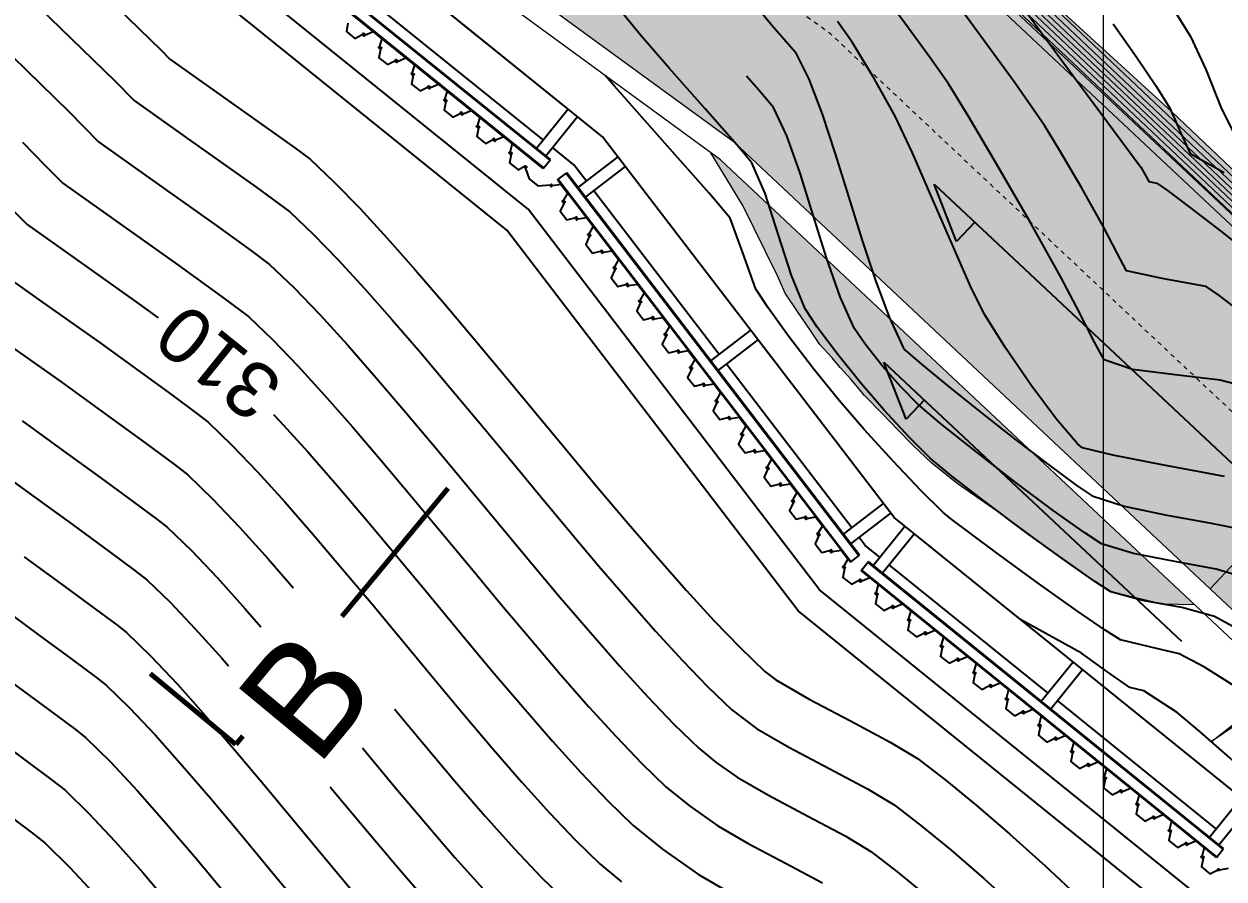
# Model space of a CAD drawing. Extents: x 62344 to 62624, y 108620 to 109406.
# Drawn here: x 62375.65 to 62402.72, y 108848.82 to 108868.11 of the extents above; entities that cross this region are included whole.
import ezdxf
from ezdxf.enums import TextEntityAlignment as Align

# ---------------------------------------------------------------- set-up
doc = ezdxf.new("R2018")
doc.units = 0
doc.header["$LTSCALE"] = 0.039369
doc.header["$MEASUREMENT"] = 0
doc.linetypes.add('TRATTOPUNTO2', pattern=[0.5, 0.25, -0.125, 0, -0.125])
for name, color, linetype in [('coordinate', 2, 'Continuous'), ('curve livello 1m', 2, 'Continuous'), ('curve livello 5m', 7, 'Continuous'), ('LIN010CO', 50, 'Continuous'), ('LIN018CO', 6, 'Continuous'), ('LIN035CO', 1, 'Continuous'), ('TEXT018', 143, 'Continuous'), ('TEXT035', 1, 'Continuous'), ('TEXT050', 3, 'Continuous'), ('TRATTCOLO-30', 253, 'Continuous'), ('TRATTCOLO-7', 51, 'Continuous')]:
    doc.layers.add(name, color=color, linetype=linetype)
doc.layers.add('LIN070CO', color=4, linetype='Continuous', lineweight=70)
doc.styles.add('ARIAL', font='arial.ttf')

# ---------------------------------------------------------------- blocks, each defined once
blk = doc.blocks.new('*U37')
at = {"layer": 'LIN070CO'}
for p, q in [((-3.8275, -0.102), (-3.8408, 0.3979)), ((-2.328, -0.062), (-3.8275, -0.102))]:
    blk.add_line(p, q, dxfattribs=at)
at = {"layer": 'TEXT018', "lineweight": 30}
blk.add_attdef('RIF2', text='', height=0.18, rotation=1.5258, dxfattribs=at).set_placement((3.2464, -0.0636), align=Align.TOP_RIGHT)
blk.add_attdef('RIF1', text='', height=0.18, rotation=1.5258, dxfattribs=at).set_placement((-3.6735, -0.2479), align=Align.TOP_LEFT)
at = {"layer": 'TEXT050', "lineweight": 30}
blk.add_attdef('SEZ2', text='', height=0.4, rotation=1.5258, dxfattribs=at).set_placement((3.2384, 0.2363), align=Align.BOTTOM_RIGHT)
blk.add_attdef('SEZ1', text='', height=0.4, rotation=1.5258, dxfattribs=at).set_placement((-3.6815, 0.052), align=Align.BOTTOM_LEFT)
blk = doc.blocks.new('*U10')
at = {"layer": 'LIN018CO'}
blk.add_hatch(color=256, dxfattribs=at).paths.add_polyline_path([(-0.2456, 0.1287), (-0.2414, 0.2486), (0.0042, 0.1199)])
for p, q in [((-0.2456, 0.1287), (-0.2414, 0.2486)), ((-0.2414, 0.2486), (0.0042, 0.1199)), ((0.0042, 0.1199), (-1.8351, 0.1844))]:
    blk.add_line(p, q, dxfattribs=at)
at = {"layer": 'TEXT035', "lineweight": 30, "flags": 52}
blk.add_attdef('VALORE_AD', text='', height=0.25, rotation=357.992, dxfattribs=at).set_placement((-0.3119, 0.191), align=Align.BOTTOM_RIGHT)
blk = doc.blocks.new('A$C2B494690')
at = {"layer": 'TRATTCOLO-30', "linetype": 'Continuous', "lineweight": 0}
h = blk.add_hatch(color=256, dxfattribs=at)
h.dxf.hatch_style = 1
h.paths.add_polyline_path([(-40.61, 39.336), (-41.899, 43.015), (-66.455, 66.058), (-67.606, 64.67)])
h.paths.add_polyline_path([(-41.899, 43.015), (-42.042, 43.423), (-44.191, 49.553), (-64.409, 68.527), (-66.455, 66.058)])
edge = h.paths.add_edge_path()
edge.add_line((-50.996, 46.34), (-47.539, 39.813))
edge.add_arc((-27.515, 52.449), 23.678, 212.2534, 237.1824)
edge.add_line((-40.347, 32.55), (-26.43, 22.856))
edge.add_line((-26.43, 22.856), (-11.65, 11.983))
edge.add_line((-11.65, 11.983), (-9.098, 9.891))
edge.add_line((-9.098, 9.891), (-3.832, 8.518))
edge.add_line((-3.832, 8.518), (-1.98, 7.761))
edge.add_line((-1.98, 7.761), (-0.924, 6.963))
edge.add_line((-0.924, 6.963), (0, 5.413))
edge.add_line((0, 5.413), (-0.243, 7.277))
edge.add_line((-0.243, 7.277), (-6.417, 13.284))
edge.add_line((-6.417, 13.284), (-10.248, 15.297))
edge.add_line((-10.248, 15.297), (-24.392, 25.702))
edge.add_line((-24.392, 25.702), (-38.4, 35.459))
edge.add_line((-38.4, 35.459), (-39.524, 37.214))
edge.add_line((-39.524, 37.214), (-40.326, 36.327))
edge.add_line((-40.326, 36.327), (-40.326, 36.327))
edge.add_line((-40.326, 36.327), (-50.996, 46.34))
h.paths.add_polyline_path([(-68.565, 63.513), (-51.718, 47.703), (-50.996, 46.34), (-40.326, 36.327), (-39.524, 37.214), (-40.282, 38.399), (-40.61, 39.336), (-67.606, 64.67)])
h.paths.add_polyline_path([(-72.475, 68.46), (-73.472, 67.093), (-68.565, 63.513), (-67.606, 64.67)])
h.paths.add_polyline_path([(-71.527, 69.759), (-69.639, 72.343), (-69.653, 72.353), (-71.527, 69.759)])
h.paths.add_polyline_path([(-68.024, 71.164), (-69.911, 68.58), (-66.455, 66.058), (-64.409, 68.527)])
h.paths.add_polyline_path([(-71.998, 69.112), (-71.526, 69.759), (-71.527, 69.759)])
h.paths.add_polyline_path([(-69.911, 68.58), (-70.385, 67.931), (-71.998, 69.112), (-72.475, 68.46), (-67.606, 64.67), (-66.455, 66.058)])
at = {"layer": 'TRATTCOLO-7', "linetype": 'Continuous', "lineweight": 0}
h = blk.add_hatch(color=256, dxfattribs=at)
h.dxf.hatch_style = 1
h.paths.add_polyline_path([(-69.27, 72.853), (-69.641, 72.344), (-64.409, 68.527), (-44.191, 49.553), (-40.282, 38.399), (-38.4, 35.459), (-24.392, 25.702), (-10.248, 15.297), (-6.417, 13.284), (-0.183, 7.219), (-0.16, 7.355), (-2.384, 9.614), (-2.74, 10.104), (-3.098, 10.595), (-4.658, 12.113), (-6.162, 13.576), (-10.055, 15.658), (-21.171, 23.895), (-23.469, 25.473), (-38.058, 35.801), (-39.384, 37.959), (-40.688, 41.528), (-43.607, 49.928), (-45.464, 51.684), (-46.23, 52.715), (-46.852, 53.536), (-47.407, 54.257), (-47.836, 54.799), (-48.078, 55.087), (-49.408, 56.197), (-50.738, 57.306), (-53.101, 59.335), (-54.189, 60.225), (-55.281, 61.104), (-56.16, 61.801), (-58.708, 64.211), (-63.65, 68.733), (-63.989, 69.032)])
h = blk.add_hatch(color=256, dxfattribs=at)
h.dxf.hatch_style = 1
h.paths.add_polyline_path([(-67.865, 61.052), (-67.6, 60.508), (-67.421, 60.114), (-67.147, 59.698), (-66.837, 59.25), (-66.644, 58.959), (-66.366, 58.655), (-66.185, 58.435), (-65.943, 58.176), (-65.631, 57.808), (-65.23, 57.389), (-64.883, 57.031), (-64.533, 56.677), (-64.115, 56.277), (-63.54, 55.815), (-62.48, 55.08), (-61.566, 54.407), (-60.433, 53.604), (-60.072, 53.375), (-58.918, 53.098), (-58.178, 53.08), (-68.884, 63.127), (-69.101, 63.285), (-68.38, 62.094)])
h.paths.add_polyline_path([(-11.946, 11.58), (-26.721, 22.45), (-25.999, 21.66), (-25.194, 20.823), (-23.871, 19.428), (-22.655, 18.364), (-20.622, 16.957), (-19.057, 16.171), (-17.1, 14.83), (-15.998, 14.177), (-14.206, 13.085), (-11.939, 11.574)])
at = {"linetype": 'Continuous', "lineweight": 0, "elevation": 323.7, "flags": 128}
blk.add_lwpolyline([(-0.189, 5.388), (-0.424, 7.187), (-6.53, 13.128), (-10.349, 15.134), (-24.503, 25.547), (-38.54, 35.324), (-40.454, 38.314), (-44.355, 49.446), (-64.531, 68.38), (-68.159, 71.03)], dxfattribs=at)
at = {"layer": 'curve livello 1m', "linetype": 'Continuous', "lineweight": 0, "elevation": 323.7, "flags": 128}
for points in [[(-9.19, 14.741), (-10.237, 15.32), (-24.301, 25.831), (-38.201, 35.65), (-39.99, 38.536), (-43.886, 49.747), (-64.113, 68.88), (-69.769, 73.186), (-69.984, 72.892)], [(-6.37, 13.338), (-10.183, 15.404), (-24.243, 25.912), (-38.126, 35.72), (-39.899, 38.579), (-43.8, 49.803), (-64.049, 68.957), (-69.779, 73.221)], [(-29.643, 29.36), (-38.349, 35.51), (-40.172, 38.45), (-44.059, 49.636), (-64.242, 68.726), (-69.726, 72.906), (-71.451, 70.542)], [(-19.422, 22.046), (-24.36, 25.751), (-38.275, 35.58), (-40.081, 38.493), (-43.973, 49.692), (-64.178, 68.803), (-69.747, 73.046), (-70.717, 71.717)], [(-53.388, 58.184), (-64.37, 68.572), (-69.683, 72.626), (-72.703, 68.486)], [(-39.524, 37.214), (-40.262, 38.406), (-44.146, 49.58), (-64.306, 68.649), (-69.704, 72.766), (-72.095, 69.489)], [(-63.65, 68.733), (-43.704, 49.866), (-39.798, 38.628), (-39.384, 37.959)], [(-53.388, 58.184), (-57.836, 53.444)]]:
    blk.add_lwpolyline(points, dxfattribs=at)
at = {"layer": 'LIN018CO', "linetype": 'TRATTOPUNTO2', "lineweight": 0, "ltscale": 5, "elevation": 323.7, "flags": 128}
blk.add_lwpolyline([(-4.743, 8.755), (-20.592, 20.739), (-30.817, 28.052), (-39.061, 33.926, -0.11239), (-44.961, 41.457), (-48.38, 49.008), (-66.4, 65.968), (-71.561, 69.662)], format="xyb", dxfattribs=at)
at = {"layer": 'LIN035CO', "linetype": 'Continuous', "lineweight": 0, "elevation": 323.7, "flags": 128}
for points in [[(-58.708, 64.211), (-63.65, 68.733), (-63.989, 69.032), (-69.779, 73.221)], [(-44.191, 49.553), (-64.409, 68.527), (-69.639, 72.346)], [(-51.718, 47.703), (-68.565, 63.513), (-73.47, 67.095)], [(-52.06, 47.338), (-68.884, 63.127), (-73.765, 66.691)], [(-58.708, 64.211), (-56.16, 61.801)], [(-58.178, 53.08), (-58.918, 53.098), (-60.072, 53.375), (-60.433, 53.604), (-61.566, 54.407), (-62.48, 55.08), (-63.54, 55.815), (-64.115, 56.277), (-64.533, 56.677), (-64.883, 57.031), (-65.23, 57.389), (-65.631, 57.808), (-65.943, 58.176), (-66.185, 58.435), (-66.366, 58.655), (-66.644, 58.959), (-66.837, 59.25), (-67.147, 59.698), (-67.421, 60.114), (-67.6, 60.508), (-67.865, 61.052), (-68.38, 62.094), (-69.101, 63.285)]]:
    blk.add_lwpolyline(points, dxfattribs=at)
at = {"xscale": 5, "yscale": 5, "zscale": 5, "rotation": 138.8272271751645}
for p in [(-63.647, 63.012, 323.7), (-64.783, 58.997, 323.7)]:
    blk.add_blockref('*U10', p, dxfattribs=at)

msp = doc.modelspace()

# ---------------------------------------------------------------- linework, layer by layer
at = {"layer": 'coordinate', "linetype": 'Continuous', "lineweight": 0}
msp.add_line((62399.99999, 108911.77057), (62399.99999, 108767.81839), dxfattribs=at)
at = {"layer": 'curve livello 1m', "flags": 128}
for points in [[(62391.4099, 108879.07942), (62392.948, 108877.8721), (62392.948, 108877.8721), (62393.78517, 108877.20562), (62394.5682, 108876.57432), (62395.17774, 108876.07509), (62395.4944, 108875.80484), (62395.4944, 108875.80484), (62396.02724, 108875.27192), (62396.70155, 108874.55599), (62397.4384, 108873.74407), (62398.15882, 108872.92313), (62398.78388, 108872.18017), (62398.78388, 108872.18017), (62399.38638, 108871.42467), (62400.01935, 108870.6009), (62400.63855, 108869.76926), (62401.1997, 108868.99015), (62401.65854, 108868.32397), (62401.97082, 108867.83113), (62401.97082, 108867.83113), (62402.31189, 108867.08437), (62402.66836, 108866.19902), (62402.94574, 108865.64845)], [(62403.20779, 108861.53029), (62402.60969, 108861.99137), (62402.32528, 108862.19076), (62401.36718, 108862.36448), (62400.52506, 108862.54342), (62400.30806, 108862.95366), (62400.00641, 108863.5351), (62399.5074, 108864.42043), (62399.01491, 108865.26645), (62398.67668, 108865.81937), (62397.98816, 108866.80384), (62396.92081, 108868.26347), (62395.67306, 108869.93027), (62394.44336, 108871.53628), (62394.0241, 108872.05107), (62393.32802, 108872.56685), (62392.42184, 108873.22968), (62390.29685, 108874.90785), (62387.91545, 108876.83887), (62385.99206, 108878.44344), (62385.78628, 108878.62981)], [(62408.68107, 108856.97606), (62406.00187, 108859.27637), (62404.99211, 108860.10284), (62404.03134, 108860.87747), (62403.20779, 108861.53029), (62402.60969, 108861.99137), (62402.32528, 108862.19076), (62401.36718, 108862.36448), (62400.52506, 108862.54342), (62400.30806, 108862.95366), (62400.00641, 108863.5351), (62399.5074, 108864.42043), (62399.01491, 108865.26645), (62398.67668, 108865.81937), (62397.98816, 108866.80384), (62396.92081, 108868.26347), (62395.67306, 108869.93027), (62394.44336, 108871.53628), (62394.0241, 108872.05107), (62393.32802, 108872.56685), (62392.42184, 108873.22968), (62390.32311, 108874.88711)], [(62403.44177, 108859.86169), (62402.63657, 108860.07018), (62401.6205, 108860.19191), (62400.65955, 108860.31612), (62400.01971, 108860.53205), (62399.80232, 108860.93142), (62399.39422, 108861.72852), (62399.03378, 108862.41716), (62398.33217, 108863.66752), (62397.59803, 108864.9437), (62396.94984, 108866.04215), (62396.50609, 108866.75935), (62396.09609, 108867.34557), (62395.46052, 108868.21473), (62394.71753, 108869.20726), (62393.98528, 108870.16359), (62393.38767, 108870.91504), (62393.02295, 108871.34521), (62392.62717, 108871.65477), (62391.87606, 108872.20357), (62390.95506, 108872.86812), (62390.04962, 108873.52494), (62389.66465, 108873.81217)], [(62403.44177, 108859.86169), (62402.63657, 108860.07018), (62401.6205, 108860.19191), (62400.65955, 108860.31612), (62400.01971, 108860.53205), (62399.80232, 108860.93142), (62399.39422, 108861.72852), (62399.03378, 108862.41716), (62398.33217, 108863.66752), (62397.59803, 108864.9437), (62396.94984, 108866.04215), (62396.50609, 108866.75935), (62396.09609, 108867.34557), (62395.46052, 108868.21473), (62394.71753, 108869.20726), (62393.98528, 108870.16359), (62393.38767, 108870.91504), (62393.02295, 108871.34521), (62392.62717, 108871.65477), (62391.87606, 108872.20357), (62390.95506, 108872.86812), (62390.05851, 108873.51849)], [(62376.71538, 108869.48958), (62378.73833, 108867.51869), (62378.73833, 108867.51869), (62378.93535, 108867.31826), (62380.12269, 108866.47375), (62381.75433, 108865.31947), (62381.75433, 108865.31947), (62382.10593, 108865.06168), (62382.64847, 108864.54286), (62383.22873, 108863.94483), (62383.84145, 108863.27875), (62384.48135, 108862.55577), (62385.14315, 108861.78704), (62385.82159, 108860.98372), (62386.5114, 108860.15697), (62387.2073, 108859.31792), (62387.90402, 108858.47773), (62388.59628, 108857.64757), (62389.27883, 108856.83857), (62389.94638, 108856.06189), (62390.59366, 108855.32869), (62391.21541, 108854.65011), (62391.80634, 108854.03731), (62392.36119, 108853.50145), (62392.36119, 108853.50145), (62392.61534, 108853.31013), (62393.36318, 108852.87707), (62394.30018, 108852.38138), (62395.19246, 108851.90665), (62395.80615, 108851.53648), (62395.80615, 108851.53648), (62396.42783, 108851.05956), (62397.12952, 108850.48297), (62397.88955, 108849.82712), (62398.68627, 108849.11243), (62399.49802, 108848.35931)], [(62375.72957, 108868.74306), (62377.69676, 108866.82649), (62377.69676, 108866.82649), (62378.13002, 108866.38574), (62379.28656, 108865.56313), (62380.87587, 108864.4388), (62380.87587, 108864.4388), (62381.64505, 108863.87485), (62382.17264, 108863.37032), (62382.73691, 108862.78877), (62383.33274, 108862.14104), (62383.95501, 108861.43798), (62384.59858, 108860.69044), (62385.25833, 108859.90926), (62385.92913, 108859.10528), (62386.60585, 108858.28935), (62387.28337, 108857.47231), (62387.95657, 108856.66502), (62388.62031, 108855.87831), (62389.26946, 108855.12303), (62389.89891, 108854.41003), (62390.50352, 108853.75015), (62391.07818, 108853.15424), (62391.61774, 108852.63314), (62391.61774, 108852.63314), (62392.17773, 108852.2116), (62392.90496, 108851.79047), (62393.81613, 108851.30845), (62394.68382, 108850.8468), (62395.28059, 108850.48683), (62395.28059, 108850.48683), (62395.88515, 108850.02305), (62396.56749, 108849.46235), (62397.30658, 108848.82458), (62398.08134, 108848.12959)], [(62391.98925, 108868.7433), (62392.52829, 108868.08228), (62392.52829, 108868.08228), (62393.05177, 108867.48243), (62393.3546, 108866.86548), (62393.65469, 108866.08133), (62393.95361, 108865.18254), (62394.25292, 108864.22166), (62394.55419, 108863.25126), (62394.859, 108862.32389), (62395.1689, 108861.49211), (62395.48548, 108860.80848), (62395.48548, 108860.80848), (62395.50591, 108860.78118), (62395.53132, 108860.75375), (62395.90992, 108860.42507), (62396.50083, 108859.93921), (62397.22633, 108859.35841), (62398.00868, 108858.74488), (62398.77016, 108858.16088), (62398.77016, 108858.16088), (62399.39027, 108857.70472), (62399.74694, 108857.46334), (62399.74694, 108857.46334), (62400.47331, 108857.22839), (62401.3996, 108857.03575), (62402.3982, 108856.85686), (62403.34149, 108856.66315)], [(62402.9079, 108854.52211), (62402.50788, 108854.74243), (62401.76981, 108854.9404), (62400.88606, 108855.10212), (62400.17332, 108855.29849), (62399.81222, 108855.5269), (62399.12205, 108856.00993), (62398.23777, 108856.65123), (62397.29433, 108857.3544), (62396.58469, 108857.90772), (62396.09633, 108858.31347), (62395.6313, 108858.7807), (62395.05133, 108859.40673), (62394.53043, 108860.00376), (62394.01241, 108860.65066), (62393.54596, 108861.27387), (62393.27101, 108861.68643), (62392.96181, 108862.43435), (62392.66269, 108863.37099), (62392.36744, 108864.28882), (62392.06987, 108864.98032), (62391.72977, 108865.38563), (62391.01608, 108866.19553), (62390.20271, 108867.11582), (62389.56353, 108867.85229), (62389.01831, 108868.52175)], [(62402.73342, 108857.89731), (62401.32888, 108858.16153), (62400.21674, 108858.38309), (62399.53376, 108858.54577), (62399.50807, 108858.56411), (62399.41917, 108858.63528), (62398.9414, 108859.20036), (62398.36573, 108859.96914), (62397.79079, 108860.80415), (62397.3152, 108861.56792), (62396.99853, 108862.208), (62396.58782, 108863.14068), (62396.13461, 108864.19962), (62395.69041, 108865.21847), (62395.30676, 108866.03086), (62394.83287, 108866.88352), (62394.33549, 108867.69934), (62394.00024, 108868.166)], [(62402.73342, 108857.89731), (62401.32888, 108858.16153), (62400.21674, 108858.38309), (62399.53376, 108858.54577), (62399.50807, 108858.56411), (62399.41917, 108858.63528), (62398.9414, 108859.20036), (62398.36573, 108859.96914), (62397.79079, 108860.80415), (62397.3152, 108861.56792), (62396.99853, 108862.208), (62396.58782, 108863.14068), (62396.13461, 108864.19962), (62395.69041, 108865.21847), (62395.30676, 108866.03086), (62394.83287, 108866.88352), (62394.33549, 108867.69934), (62394.00024, 108868.166)], [(62400.22451, 108868.11811), (62400.75838, 108867.35772), (62401.19324, 108866.71123), (62401.50266, 108866.21468), (62401.50266, 108866.21468), (62401.74908, 108865.64879), (62401.96176, 108865.18684), (62401.96176, 108865.18684), (62402.72691, 108864.7605)], [(62374.74375, 108867.99655), (62376.65519, 108866.13429), (62376.65519, 108866.13429), (62377.3247, 108865.45321), (62378.45043, 108864.65251), (62379.99741, 108863.55813), (62379.99741, 108863.55813), (62380.78487, 108862.98583), (62381.18416, 108862.68802), (62381.18416, 108862.68802), (62381.7323, 108862.16232), (62382.32062, 108861.55228), (62382.94307, 108860.87067), (62383.59361, 108860.13029), (62384.26619, 108859.34393), (62384.95477, 108858.52437), (62385.6533, 108857.68441), (62386.35573, 108856.83683), (62387.05602, 108855.99443), (62387.74813, 108855.16999), (62388.42601, 108854.3763), (62389.08361, 108853.62615), (62389.71488, 108852.93233), (62390.31379, 108852.30763), (62390.87428, 108851.76483), (62390.87428, 108851.76483), (62391.2673, 108851.44818), (62391.74012, 108851.11307), (62391.74012, 108851.11307), (62392.44674, 108850.70388), (62393.33208, 108850.23551), (62394.17518, 108849.78695), (62394.75504, 108849.43718), (62394.75504, 108849.43718), (62395.34246, 108848.98655), (62396.00547, 108848.44174)], [(62403.10017, 108853.0869), (62402.28201, 108853.59585), (62401.71088, 108853.90062), (62401.04061, 108854.05885), (62400.38651, 108854.21607), (62400.04296, 108854.42796), (62399.39625, 108854.87305), (62398.53831, 108855.48571), (62397.56105, 108856.2003), (62396.55641, 108856.95117), (62396.37884, 108857.09332), (62395.88472, 108857.58296), (62395.25765, 108858.24526), (62394.60713, 108858.96203), (62394.04268, 108859.61505), (62393.46401, 108860.3313), (62392.89925, 108861.06689), (62392.43648, 108861.70415), (62392.16378, 108862.12541), (62391.86757, 108862.94565), (62391.57892, 108863.72926), (62391.10429, 108864.29491), (62390.10829, 108865.42518), (62388.97317, 108866.7095), (62388.77166, 108866.94169)], [(62375.61363, 108865.44208), (62376.12231, 108864.92258), (62376.51937, 108864.52068), (62376.51937, 108864.52068), (62377.61429, 108863.7419), (62379.11895, 108862.67746), (62379.11895, 108862.67746), (62380.18349, 108861.90378), (62380.72328, 108861.50119), (62380.72328, 108861.50119), (62381.25543, 108860.99082), (62381.82659, 108860.39857), (62382.43089, 108859.73684), (62383.06246, 108859.01805), (62383.71543, 108858.25461), (62384.38393, 108857.45896), (62385.06209, 108856.64349), (62385.74404, 108855.82063), (62386.42391, 108855.00279), (62387.09584, 108854.20239), (62387.75395, 108853.43184), (62388.39237, 108852.70356), (62389.00524, 108852.02998), (62389.58668, 108851.42349), (62390.13083, 108850.89653), (62390.13083, 108850.89653), (62390.66267, 108850.46803), (62391.30251, 108850.01454), (62391.30251, 108850.01454), (62391.98851, 108849.61728), (62392.84804, 108849.16258), (62393.66654, 108848.7271)], [(62374.90871, 108862.65563), (62375.94203, 108861.92066), (62377.36202, 108860.91612), (62377.36202, 108860.91612), (62378.21394, 108860.2993), (62378.98073, 108859.7397), (62379.54804, 108859.32116), (62379.8015, 108859.12752), (62379.8015, 108859.12752), (62380.33889, 108858.61047), (62380.91791, 108858.00601), (62381.53178, 108857.32851), (62382.17371, 108856.5923), (62382.83693, 108855.81176), (62383.51464, 108855.00123), (62384.20006, 108854.17506), (62384.88641, 108853.34762), (62385.56689, 108852.53325), (62386.23473, 108851.74631), (62386.88314, 108851.00115), (62387.50533, 108850.31213), (62388.09452, 108849.6936), (62388.64392, 108849.15991), (62388.64392, 108849.15991), (62389.13229, 108848.7542)], [(62375.1059, 108861.01005), (62376.48356, 108860.03545), (62376.48356, 108860.03545), (62377.48131, 108859.31304), (62378.37935, 108858.65765), (62379.04376, 108858.16747), (62379.34062, 108857.94069), (62379.34062, 108857.94069), (62379.9026, 108857.39798), (62380.51074, 108856.75837), (62381.15683, 108856.03924), (62381.83268, 108855.25792), (62382.53007, 108854.43178), (62383.24081, 108853.57817), (62383.95669, 108852.71445), (62384.6695, 108851.85797), (62385.37104, 108851.02609), (62386.05312, 108850.23615), (62386.70751, 108849.50553), (62387.32603, 108848.85156), (62387.90047, 108848.29161)], [(62375.6051, 108859.15478), (62376.52419, 108858.48984), (62377.38979, 108857.85966), (62378.12331, 108857.32186), (62378.64615, 108856.93405), (62378.87973, 108856.75386), (62378.87973, 108856.75386), (62379.42316, 108856.22906), (62380.01122, 108855.61057), (62380.63599, 108854.91517), (62381.28953, 108854.15965), (62381.9639, 108853.36078), (62382.65117, 108852.53535), (62383.34342, 108851.70014), (62384.0327, 108850.87194), (62384.71109, 108850.06751), (62385.37065, 108849.30366), (62386.00344, 108848.59715)], [(62374.72664, 108858.2741), (62375.76293, 108857.52438), (62376.73891, 108856.81384), (62377.56596, 108856.20745), (62378.15548, 108855.77019), (62378.41885, 108855.56703), (62378.41885, 108855.56703), (62378.94372, 108855.06014), (62379.51171, 108854.46277), (62380.11515, 108853.79111), (62380.74638, 108853.06138), (62381.39773, 108852.28978), (62382.06154, 108851.49253), (62382.73015, 108850.68584), (62383.3959, 108849.8859), (62384.05113, 108849.10894), (62384.68817, 108848.37116)], [(62375.05316, 108855.00236), (62375.97383, 108854.32948), (62376.72996, 108853.77295), (62377.25867, 108853.37888), (62377.49707, 108853.19337), (62377.49707, 108853.19337), (62378.0274, 108852.67905), (62378.60405, 108852.06752), (62379.21798, 108851.37792), (62379.86012, 108850.6294), (62380.52142, 108849.84111), (62381.19283, 108849.03221), (62381.8653, 108848.22185)], [(62405.78765, 108847.38918), (62405.74483, 108847.51178), (62405.4647, 108848.21647), (62405.4647, 108848.21647), (62405.04692, 108849.04601), (62404.6575, 108849.70036), (62404.6575, 108849.70036), (62404.18086, 108850.24645), (62403.47469, 108850.97195), (62403.47469, 108850.97195), (62402.85886, 108851.54799), (62402.18911, 108852.14006), (62401.66635, 108852.57053), (62400.91387, 108853.05881), (62400.5997, 108853.13364), (62400.10707, 108853.48059), (62399.50676, 108853.91412), (62398.12045, 108854.68228)], [(62375.37245, 108853.24744), (62376.19832, 108852.63958), (62376.77579, 108852.20916), (62377.03619, 108852.00653), (62377.03619, 108852.00653), (62377.59507, 108851.46189), (62378.20603, 108850.80794), (62378.85778, 108850.0686), (62379.53901, 108849.26779), (62380.23841, 108848.42943)], [(62374.77107, 108852.16539), (62375.66668, 108851.5062), (62376.29292, 108851.03944), (62376.5753, 108850.8197), (62376.5753, 108850.8197), (62377.11208, 108850.29659), (62377.69889, 108849.6685), (62378.32488, 108848.95839), (62378.97917, 108848.18924)], [(62375.13504, 108850.37283), (62375.81004, 108849.86972), (62376.11442, 108849.63287), (62376.11442, 108849.63287), (62376.68338, 108849.07524), (62377.30913, 108848.39847)]]:
    msp.add_lwpolyline(points, dxfattribs=at)
at = {"layer": 'curve livello 5m', "flags": 128}
for points in [[(62412.92173, 108832.59144), (62401.62036, 108847.99818), (62393.1163, 108854.8683), (62386.54081, 108863.45904), (62357.29997, 108887.03375), (62357.29997, 108887.03375), (62357.37913, 108887.13194)], [(62360.24529, 108876.91159), (62360.92469, 108876.3595), (62362.23094, 108875.32586), (62362.23094, 108875.32586), (62362.97085, 108874.78055), (62363.90126, 108874.11645), (62364.90419, 108873.40842), (62365.86163, 108872.73136), (62366.65558, 108872.16014), (62367.16806, 108871.76964), (62367.16806, 108871.76964), (62367.97431, 108871.05232), (62369.29554, 108869.82321), (62370.95404, 108868.25078), (62372.77211, 108866.50352), (62374.57206, 108864.74988), (62375.21342, 108864.09487), (62375.71404, 108863.58816), (62375.71404, 108863.58816), (62376.77816, 108862.83128), (62378.24048, 108861.79679), (62378.24048, 108861.79679), (62378.67311, 108861.48315)], [(62394.92282, 108872.86437), (62395.20499, 108872.55345), (62399.03952, 108867.32067), (62400.84727, 108864.87938), (62400.97903, 108864.65305), (62401.03042, 108864.55479), (62401.20879, 108864.51984), (62401.45288, 108864.35546), (62401.94926, 108863.98137), (62402.65102, 108863.43479), (62403.51124, 108862.75291), (62404.48299, 108861.97291), (62405.51936, 108861.13199), (62406.57342, 108860.26735), (62406.57342, 108860.26735), (62409.56799, 108857.69628)], [(62403.30488, 108855.58424), (62402.5491, 108855.8058), (62401.61209, 108855.98386), (62400.68529, 108856.16128), (62399.96013, 108856.38092), (62399.58429, 108856.62593), (62398.87026, 108857.13583), (62398.03224, 108857.75764), (62397.15173, 108858.43819), (62396.3301, 108859.09595), (62395.81383, 108859.53361), (62395.43197, 108859.92594), (62395.01817, 108860.39247), (62394.62874, 108860.88694), (62394.37825, 108861.24746), (62394.0642, 108861.95467), (62393.75831, 108862.8353), (62393.4578, 108863.79633), (62393.1599, 108864.7447), (62392.86183, 108865.5874), (62392.56082, 108866.23137), (62392.22838, 108866.62115), (62391.94867, 108866.93752)], [(62381.2758, 108859.30177), (62381.41447, 108859.157), (62382.04796, 108858.45785), (62382.71041, 108857.69812), (62383.39482, 108856.89263), (62384.09419, 108856.0562), (62384.80151, 108855.20363), (62385.50979, 108854.34975), (62386.21202, 108853.50936), (62386.9012, 108852.69727), (62387.57033, 108851.9283), (62388.2124, 108851.21726), (62388.82042, 108850.57896), (62389.38738, 108850.02822), (62389.38738, 108850.02822), (62390.05804, 108849.48787), (62390.86489, 108848.916), (62390.86489, 108848.916), (62391.53029, 108848.53068)], [(62375.64887, 108856.08818), (62375.73945, 108856.02234), (62376.57521, 108855.41152), (62377.2616, 108854.90633), (62377.74154, 108854.5486), (62377.95796, 108854.3802), (62377.95796, 108854.3802), (62378.50846, 108853.84633), (62379.10704, 108853.21153), (62379.74431, 108852.4957), (62380.41087, 108851.71872), (62381.09733, 108850.90045), (62381.79428, 108850.06078), (62382.49232, 108849.2196), (62383.18207, 108848.39677)]]:
    msp.add_lwpolyline(points, dxfattribs=at)
at = {"layer": 'LIN010CO', "flags": 128}
msp.add_lwpolyline([(62414.44535, 108837.42964), (62413.56631, 108836.78483), (62403.8088, 108850.08687), (62395.28055, 108856.97653), (62388.70415, 108865.56847), (62384.50907, 108868.95064)], dxfattribs=at)
at = {"layer": 'LIN018CO'}
for p, q in [((62388.70415, 108865.56847), (62384.50907, 108868.95064)), ((62387.02395, 108863.93014), (62381.25027, 108868.58503)), ((62387.375, 108864.86307), (62382.80092, 108868.55081)), ((62387.51733, 108865.03961), (62382.94325, 108868.72735)), ((62387.52776, 108865.05254), (62382.95368, 108868.74029)), ((62387.36457, 108864.85013), (62382.79049, 108868.53788)), ((62387.20943, 108865.30919), (62387.92495, 108866.19668)), ((62387.42249, 108865.13741), (62388.13801, 108866.0249)), ((62387.36457, 108864.85013), (62387.52776, 108865.05254)), ((62388.14767, 108864.41989), (62389.05293, 108865.11279)), ((62388.31402, 108864.20256), (62389.21928, 108864.89546)), ((62387.6872, 108864.59372), (62387.89366, 108864.75175)), ((62394.29342, 108855.96283), (62387.6872, 108864.59372)), ((62394.30662, 108855.97293), (62387.70039, 108864.60382)), ((62394.48669, 108856.11076), (62387.88046, 108864.74165)), ((62394.49988, 108856.12086), (62387.89366, 108864.75175)), ((62393.59965, 108855.33914), (62387.02395, 108863.93014)), ((62391.14233, 108860.50744), (62392.04758, 108861.20034)), ((62391.30867, 108860.29011), (62392.21393, 108860.98301)), ((62394.13698, 108856.59498), (62395.04224, 108857.28788)), ((62394.30333, 108856.37765), (62395.20859, 108857.07055)), ((62394.80628, 108855.89415), (62395.52268, 108856.78093)), ((62395.01917, 108855.72216), (62395.73557, 108856.60894)), ((62394.29342, 108855.96283), (62394.49988, 108856.12086)), ((62394.53771, 108855.77687), (62394.7011, 108855.97912)), ((62402.7062, 108849.49073), (62394.69066, 108855.96619)), ((62402.71665, 108849.50365), (62394.7011, 108855.97912)), ((62402.55326, 108849.3014), (62394.53771, 108855.77687)), ((62402.5637, 108849.31433), (62394.54816, 108855.7898)), ((62402.10911, 108848.46465), (62393.59965, 108855.33914)), ((62398.60243, 108852.82738), (62399.31882, 108853.71416)), ((62398.81532, 108852.65539), (62399.53172, 108853.54217)), ((62402.39857, 108849.76061), (62403.11497, 108850.64739)), ((62402.61147, 108849.58862), (62403.32786, 108850.4754)), ((62402.55326, 108849.3014), (62402.71665, 108849.50365))]:
    msp.add_line(p, q, dxfattribs=at)
at = {"layer": 'LIN018CO', "linetype": 'Continuous', "lineweight": 0}
for p, q in [((62395.28055, 108856.97653), (62388.70415, 108865.56847)), ((62403.8088, 108850.08687), (62395.28055, 108856.97653))]:
    msp.add_line(p, q, dxfattribs=at)
at = {"layer": 'LIN018CO', "flags": 128}
for points in [[(62387.36007, 108865.49603), (62383.73843, 108868.41588)], [(62382.95636, 108868.13381), (62382.92009, 108867.94527), (62383.11379, 108867.78911), (62383.27669, 108867.87555), (62383.28953, 108867.89148), (62383.30237, 108867.9074), (62383.33422, 108867.88173), (62383.32138, 108867.8658), (62383.30545, 108867.87864), (62383.29261, 108867.86271), (62383.30854, 108867.84987), (62383.32447, 108867.83703), (62383.3373, 108867.85296), (62383.35014, 108867.86889), (62383.5267, 108867.94433), (62383.7204, 108867.78816), (62383.67047, 108867.61063), (62383.65763, 108867.5947), (62383.64479, 108867.57878), (62383.66072, 108867.56594), (62383.67664, 108867.5531), (62383.68948, 108867.56903), (62383.67356, 108867.58186), (62383.6864, 108867.59779), (62383.70232, 108867.58495), (62383.71825, 108867.57211), (62383.70541, 108867.55619), (62383.69257, 108867.54026), (62383.6563, 108867.35172), (62383.84999, 108867.19556), (62384.0129, 108867.282), (62384.02574, 108867.29793), (62384.03858, 108867.31386), (62384.07043, 108867.28818), (62384.05759, 108867.27225), (62384.04166, 108867.28509), (62384.02882, 108867.26916), (62384.04475, 108867.25633), (62384.06067, 108867.24349), (62384.07351, 108867.25941), (62384.08635, 108867.27534), (62384.2629, 108867.35078), (62384.4566, 108867.19461), (62384.40668, 108867.01708), (62384.39384, 108867.00116), (62384.381, 108866.98523), (62384.39693, 108866.97239), (62384.41285, 108866.95955), (62384.42569, 108866.97548), (62384.40976, 108866.98832), (62384.4226, 108867.00424), (62384.43853, 108866.9914), (62384.45446, 108866.97856), (62384.44162, 108866.96264), (62384.42878, 108866.94671), (62384.3925, 108866.75817), (62384.5862, 108866.60201), (62384.7491, 108866.68846), (62384.76194, 108866.70438), (62384.77478, 108866.72031), (62384.80663, 108866.69463), (62384.79379, 108866.6787), (62384.77787, 108866.69154), (62384.76503, 108866.67562), (62384.78095, 108866.66278), (62384.79688, 108866.64994), (62384.80972, 108866.66586), (62384.82256, 108866.68179), (62384.99911, 108866.75723), (62385.19281, 108866.60106), (62385.14289, 108866.42353), (62385.13005, 108866.40761), (62385.11721, 108866.39168), (62385.13313, 108866.37884), (62385.14906, 108866.366), (62385.1619, 108866.38193), (62385.14597, 108866.39477), (62385.15881, 108866.41069), (62385.17474, 108866.39785), (62385.19066, 108866.38501), (62385.17782, 108866.36909), (62385.16498, 108866.35316), (62385.12871, 108866.16462), (62385.32241, 108866.00846), (62385.48531, 108866.09491), (62385.49815, 108866.11083), (62385.51099, 108866.12676), (62385.54284, 108866.10108), (62385.53, 108866.08515), (62385.51408, 108866.09799), (62385.50124, 108866.08207), (62385.51716, 108866.06923), (62385.53309, 108866.05639), (62385.54593, 108866.07231), (62385.55877, 108866.08824), (62385.73532, 108866.16368), (62385.92902, 108866.00752), (62385.87909, 108865.82998), (62385.86625, 108865.81406), (62385.85341, 108865.79813), (62385.86934, 108865.78529), (62385.88527, 108865.77245), (62385.8981, 108865.78838), (62385.88218, 108865.80122), (62385.89502, 108865.81714), (62385.91094, 108865.8043), (62385.92687, 108865.79146), (62385.91403, 108865.77554), (62385.90119, 108865.75961), (62385.86492, 108865.57108), (62386.05862, 108865.41491), (62386.22152, 108865.50136), (62386.23436, 108865.51728), (62386.2472, 108865.53321), (62386.27905, 108865.50753), (62386.26621, 108865.4916), (62386.25028, 108865.50444), (62386.23744, 108865.48852), (62386.25337, 108865.47568), (62386.26929, 108865.46284), (62386.28213, 108865.47876), (62386.29497, 108865.49469), (62386.47153, 108865.57013)], [(62386.47153, 108865.57013), (62386.66522, 108865.41397), (62386.6153, 108865.23643), (62386.60246, 108865.22051), (62386.58962, 108865.20458), (62386.60555, 108865.19174), (62386.62147, 108865.1789), (62386.63431, 108865.19483), (62386.61839, 108865.20767), (62386.63123, 108865.22359), (62386.64715, 108865.21075), (62386.66308, 108865.19791), (62386.65024, 108865.18199), (62386.6374, 108865.16606), (62386.60112, 108864.97753), (62386.79482, 108864.82136), (62386.95773, 108864.90781)], [(62388.33825, 108864.56576), (62388.05515, 108864.93564), (62387.57313, 108865.32425)], [(62386.98944, 108864.88196), (62386.9636, 108864.85025), (62386.94774, 108864.86317), (62386.96066, 108864.87903), (62386.9448, 108864.89195), (62386.95773, 108864.90781), (62386.98944, 108864.88196)], [(62386.95773, 108864.90781), (62386.97358, 108864.89489), (62386.98944, 108864.88196), (62386.97401, 108864.86302), (62386.9636, 108864.85025), (62387.04742, 108864.61876), (62387.2403, 108864.46159), (62387.53175, 108864.48421)], [(62387.52777, 108864.45575), (62387.52794, 108864.45553), (62387.54038, 108864.43928), (62387.55662, 108864.45172), (62387.57287, 108864.46415), (62387.76226, 108864.49566), (62387.91349, 108864.29808), (62387.82296, 108864.13741), (62387.80671, 108864.12498), (62387.79047, 108864.11254), (62387.8029, 108864.0963), (62387.81534, 108864.08005), (62387.83158, 108864.09249), (62387.81915, 108864.10873), (62387.83539, 108864.12117), (62387.84783, 108864.10492), (62387.86026, 108864.08868), (62387.84402, 108864.07624), (62387.82777, 108864.06381), (62387.7479, 108863.88922), (62387.89913, 108863.69164), (62388.07786, 108863.73707), (62388.09411, 108863.7495), (62388.11035, 108863.76194), (62388.13522, 108863.72945), (62388.11898, 108863.71701), (62388.10654, 108863.73326), (62388.0903, 108863.72082)], [(62387.57287, 108864.46415), (62387.54038, 108864.43928), (62387.52794, 108864.45553), (62387.54419, 108864.46796), (62387.53175, 108864.48421), (62387.548, 108864.49664), (62387.57287, 108864.46415)], [(62391.33291, 108860.65331), (62388.5046, 108864.34844)], [(62388.0903, 108863.72082), (62388.10273, 108863.70458), (62388.11516, 108863.68834), (62388.13141, 108863.70077), (62388.14765, 108863.7132), (62388.33705, 108863.74471), (62388.48827, 108863.54713), (62388.39775, 108863.38646), (62388.3815, 108863.37403), (62388.36526, 108863.3616), (62388.37769, 108863.34535), (62388.39012, 108863.32911), (62388.40637, 108863.34154), (62388.39394, 108863.35778), (62388.41018, 108863.37022), (62388.42261, 108863.35397), (62388.43505, 108863.33773), (62388.4188, 108863.3253), (62388.40256, 108863.31286), (62388.32269, 108863.13827), (62388.47391, 108862.94069), (62388.65265, 108862.98612), (62388.66889, 108862.99856), (62388.68514, 108863.01099), (62388.71001, 108862.9785), (62388.69376, 108862.96607), (62388.68133, 108862.98231), (62388.66508, 108862.96988), (62388.67752, 108862.95363), (62388.68995, 108862.93739), (62388.7062, 108862.94982), (62388.72244, 108862.96226), (62388.91183, 108862.99376), (62389.06306, 108862.79619), (62388.97253, 108862.63552), (62388.95629, 108862.62308), (62388.94004, 108862.61065), (62388.95248, 108862.5944), (62388.96491, 108862.57816), (62388.98116, 108862.59059), (62388.96872, 108862.60684), (62388.98497, 108862.61927), (62388.9974, 108862.60303), (62389.00983, 108862.58678), (62388.99359, 108862.57435), (62388.97734, 108862.56192), (62388.89747, 108862.38732), (62389.0487, 108862.18975), (62389.22744, 108862.23517), (62389.24368, 108862.24761), (62389.25993, 108862.26004), (62389.28479, 108862.22755), (62389.26855, 108862.21512), (62389.25612, 108862.23136), (62389.23987, 108862.21893), (62389.2523, 108862.20269), (62389.26474, 108862.18644), (62389.28098, 108862.19888), (62389.29723, 108862.21131), (62389.48662, 108862.24281), (62389.63785, 108862.04524), (62389.54732, 108861.88457), (62389.53108, 108861.87214), (62389.51483, 108861.8597), (62389.52726, 108861.84346), (62389.5397, 108861.82721), (62389.55594, 108861.83965), (62389.54351, 108861.85589), (62389.55975, 108861.86832), (62389.57219, 108861.85208), (62389.58462, 108861.83584), (62389.56838, 108861.8234), (62389.55213, 108861.81097), (62389.47226, 108861.63637), (62389.62349, 108861.4388), (62389.80222, 108861.48423), (62389.81847, 108861.49666), (62389.83471, 108861.5091), (62389.85958, 108861.47661), (62389.84334, 108861.46417), (62389.8309, 108861.48042), (62389.81466, 108861.46798), (62389.82709, 108861.45174), (62389.83953, 108861.43549), (62389.85577, 108861.44793), (62389.87201, 108861.46036), (62390.06141, 108861.49187), (62390.21263, 108861.29429), (62390.12211, 108861.13362), (62390.10586, 108861.12119), (62390.08962, 108861.10875), (62390.10205, 108861.09251), (62390.11449, 108861.07627), (62390.13073, 108861.0887), (62390.1183, 108861.10494), (62390.13454, 108861.11738), (62390.14697, 108861.10113), (62390.15941, 108861.08489), (62390.14316, 108861.07245), (62390.12692, 108861.06002), (62390.04705, 108860.88543), (62390.19828, 108860.68785), (62390.37701, 108860.73328), (62390.39326, 108860.74571), (62390.4095, 108860.75815), (62390.43437, 108860.72566), (62390.41812, 108860.71323), (62390.40569, 108860.72947), (62390.38944, 108860.71704), (62390.40188, 108860.70079), (62390.41431, 108860.68455), (62390.43056, 108860.69698), (62390.4468, 108860.70941), (62390.63619, 108860.74092), (62390.78742, 108860.54334), (62390.69689, 108860.38267), (62390.68065, 108860.37024), (62390.6644, 108860.35781), (62390.67684, 108860.34156), (62390.68927, 108860.32532), (62390.70552, 108860.33775), (62390.69308, 108860.354), (62390.70933, 108860.36643), (62390.72176, 108860.35019), (62390.73419, 108860.33394), (62390.71795, 108860.32151), (62390.70171, 108860.30907), (62390.62183, 108860.13448), (62390.77306, 108859.9369), (62390.9518, 108859.98233), (62390.96804, 108859.99477), (62390.98429, 108860.0072), (62391.00915, 108859.97471), (62390.99291, 108859.96228), (62390.98048, 108859.97852), (62390.96423, 108859.96609), (62390.97667, 108859.94984), (62390.9891, 108859.9336), (62391.00534, 108859.94603), (62391.02159, 108859.95847), (62391.21098, 108859.98997), (62391.36221, 108859.7924), (62391.27168, 108859.63173), (62391.25544, 108859.61929), (62391.23919, 108859.60686), (62391.25163, 108859.59062), (62391.26406, 108859.57437), (62391.2803, 108859.5868), (62391.26787, 108859.60305), (62391.28411, 108859.61548), (62391.29655, 108859.59924), (62391.30898, 108859.58299), (62391.29274, 108859.57056), (62391.27649, 108859.55813), (62391.19662, 108859.38353), (62391.34785, 108859.18596), (62391.52659, 108859.23139), (62391.54283, 108859.24382), (62391.55907, 108859.25625), (62391.58394, 108859.22376), (62391.5677, 108859.21133), (62391.55526, 108859.22758), (62391.53902, 108859.21514), (62391.55145, 108859.1989), (62391.56389, 108859.18265), (62391.58013, 108859.19509), (62391.59637, 108859.20752), (62391.78577, 108859.23903), (62391.937, 108859.04145), (62391.84647, 108858.88078), (62391.83022, 108858.86835), (62391.81398, 108858.85591), (62391.82641, 108858.83967), (62391.83885, 108858.82342), (62391.85509, 108858.83586), (62391.84266, 108858.8521), (62391.8589, 108858.86454), (62391.87133, 108858.84829), (62391.88377, 108858.83205), (62391.86752, 108858.81961), (62391.85128, 108858.80718), (62391.77141, 108858.63259), (62391.92264, 108858.43501), (62392.10137, 108858.48044), (62392.11762, 108858.49287), (62392.13386, 108858.50531), (62392.15873, 108858.47282), (62392.14248, 108858.46038), (62392.13005, 108858.47663), (62392.11381, 108858.46419), (62392.12624, 108858.44795), (62392.13867, 108858.43171), (62392.15492, 108858.44414), (62392.17116, 108858.45657), (62392.36055, 108858.48808), (62392.51178, 108858.2905), (62392.42125, 108858.12983), (62392.40501, 108858.1174), (62392.38877, 108858.10497), (62392.4012, 108858.08872), (62392.41363, 108858.07248), (62392.42988, 108858.08491), (62392.41744, 108858.10115), (62392.43369, 108858.11359), (62392.44612, 108858.09734), (62392.45856, 108858.0811), (62392.44231, 108858.06867), (62392.42607, 108858.05623), (62392.3462, 108857.88164), (62392.49742, 108857.68406), (62392.67616, 108857.72949), (62392.6924, 108857.74193), (62392.70865, 108857.75436), (62392.73352, 108857.72187), (62392.71727, 108857.70944), (62392.70484, 108857.72568), (62392.68859, 108857.71325), (62392.70103, 108857.697), (62392.71346, 108857.68076), (62392.7297, 108857.69319), (62392.74595, 108857.70563), (62392.93534, 108857.73713), (62393.08657, 108857.53956), (62392.99604, 108857.37889), (62392.9798, 108857.36645), (62392.96355, 108857.35402), (62392.97599, 108857.33777), (62392.98842, 108857.32153), (62393.00466, 108857.33396), (62392.99223, 108857.35021), (62393.00847, 108857.36264), (62393.02091, 108857.3464), (62393.03334, 108857.33015), (62393.0171, 108857.31772), (62393.00085, 108857.30529), (62392.92098, 108857.13069), (62393.07221, 108856.93312), (62393.25095, 108856.97854), (62393.26719, 108856.99098), (62393.28343, 108857.00341), (62393.3083, 108856.97092), (62393.29206, 108856.95849), (62393.27962, 108856.97473), (62393.26338, 108856.9623), (62393.27581, 108856.94606), (62393.28825, 108856.92981), (62393.30449, 108856.94225), (62393.32074, 108856.95468), (62393.51013, 108856.98618), (62393.66136, 108856.78861), (62393.57083, 108856.62794), (62393.55458, 108856.6155), (62393.53834, 108856.60307), (62393.55077, 108856.58683), (62393.56321, 108856.57058), (62393.57945, 108856.58302), (62393.56702, 108856.59926), (62393.58326, 108856.61169), (62393.5957, 108856.59545), (62393.60813, 108856.57921), (62393.59188, 108856.56677), (62393.57564, 108856.55434), (62393.49577, 108856.37974), (62393.647, 108856.18217), (62393.82573, 108856.2276), (62393.84198, 108856.24003), (62393.85822, 108856.25246), (62393.88309, 108856.21998), (62393.86684, 108856.20754), (62393.85441, 108856.22379), (62393.83817, 108856.21135), (62393.8506, 108856.19511), (62393.86303, 108856.17886), (62393.87928, 108856.1913), (62393.89552, 108856.20373), (62394.08492, 108856.23524), (62394.23614, 108856.03766), (62394.14562, 108855.87699), (62394.11214, 108855.85013)], [(62394.32756, 108856.74086), (62391.49925, 108860.43598)], [(62394.9571, 108856.08084), (62394.63127, 108856.34406), (62394.49391, 108856.52353)], [(62394.11214, 108855.85013), (62394.12751, 108855.8377), (62394.14343, 108855.82485), (62394.15628, 108855.84076), (62394.14037, 108855.85362), (62394.15323, 108855.86953), (62394.16914, 108855.85667), (62394.18505, 108855.84382), (62394.1722, 108855.8279), (62394.15934, 108855.81199), (62394.12288, 108855.62349), (62394.31642, 108855.46713), (62394.47941, 108855.55342), (62394.49227, 108855.56933), (62394.50512, 108855.58524), (62394.53695, 108855.55953), (62394.52409, 108855.54362), (62394.50818, 108855.55648), (62394.49532, 108855.54056)], [(62398.75325, 108853.01407), (62395.16999, 108855.90885)], [(62394.49532, 108855.54056), (62394.51124, 108855.52771), (62394.52715, 108855.51485), (62394.54, 108855.53077), (62394.55286, 108855.54668), (62394.72949, 108855.62194), (62394.92303, 108855.46559), (62394.87293, 108855.2881), (62394.86008, 108855.27219), (62394.84722, 108855.25628), (62394.86313, 108855.24342), (62394.87905, 108855.23057), (62394.8919, 108855.24648), (62394.87599, 108855.25934), (62394.88884, 108855.27525), (62394.90476, 108855.26239), (62394.92067, 108855.24954), (62394.90781, 108855.23363), (62394.89496, 108855.21771), (62394.8585, 108855.02921), (62395.05204, 108854.87285), (62395.21503, 108854.95914), (62395.22788, 108854.97505), (62395.24074, 108854.99096), (62395.27257, 108854.96525), (62395.25971, 108854.94934), (62395.2438, 108854.9622), (62395.23094, 108854.94628), (62395.24685, 108854.93343), (62395.26277, 108854.92057), (62395.27562, 108854.93649), (62395.28848, 108854.9524), (62395.46511, 108855.02766), (62395.65865, 108854.87131), (62395.60855, 108854.69383), (62395.59569, 108854.67791), (62395.58284, 108854.662), (62395.59875, 108854.64914), (62395.61466, 108854.63629), (62395.62752, 108854.6522), (62395.61161, 108854.66506), (62395.62446, 108854.68097), (62395.64037, 108854.66811), (62395.65629, 108854.65526), (62395.64343, 108854.63935), (62395.63058, 108854.62343), (62395.59412, 108854.43493), (62395.78766, 108854.27858), (62395.95065, 108854.36486), (62395.9635, 108854.38077), (62395.97636, 108854.39669), (62396.00818, 108854.37098), (62395.99533, 108854.35506), (62395.97942, 108854.36792), (62395.96656, 108854.352), (62395.98247, 108854.33915), (62395.99839, 108854.32629), (62396.01124, 108854.34221), (62396.0241, 108854.35812), (62396.20072, 108854.43339), (62396.39427, 108854.27703), (62396.34417, 108854.09955), (62396.33131, 108854.08363), (62396.31846, 108854.06772), (62396.33437, 108854.05487), (62396.35028, 108854.04201), (62396.36314, 108854.05792), (62396.34722, 108854.07078), (62396.36008, 108854.08669), (62396.37599, 108854.07384), (62396.39191, 108854.06098), (62396.37905, 108854.04507), (62396.36619, 108854.02915), (62396.32973, 108853.84065), (62396.52328, 108853.6843), (62396.68627, 108853.77058), (62396.69912, 108853.78649), (62396.71198, 108853.80241), (62396.7438, 108853.7767), (62396.73095, 108853.76078), (62396.71503, 108853.77364), (62396.70218, 108853.75773), (62396.71809, 108853.74487), (62396.734, 108853.73202), (62396.74686, 108853.74793), (62396.75971, 108853.76384), (62396.93634, 108853.83911), (62397.12988, 108853.68275), (62397.07978, 108853.50527), (62397.06693, 108853.48935), (62397.05407, 108853.47344), (62397.06999, 108853.46059), (62397.0859, 108853.44773), (62397.09876, 108853.46364), (62397.08284, 108853.4765), (62397.0957, 108853.49241), (62397.11161, 108853.47956), (62397.12752, 108853.4667), (62397.11467, 108853.45079), (62397.10181, 108853.43488), (62397.06535, 108853.24637), (62397.2589, 108853.09002), (62397.42188, 108853.1763), (62397.43474, 108853.19221), (62397.44759, 108853.20813), (62397.47942, 108853.18242), (62397.46656, 108853.1665), (62397.45065, 108853.17936), (62397.4378, 108853.16345), (62397.45371, 108853.15059), (62397.46962, 108853.13774), (62397.48248, 108853.15365), (62397.49533, 108853.16956), (62397.67196, 108853.24483), (62397.8655, 108853.08847), (62397.8154, 108852.91099), (62397.80255, 108852.89508), (62397.78969, 108852.87916), (62397.80561, 108852.86631), (62397.82152, 108852.85345), (62397.83437, 108852.86936), (62397.81846, 108852.88222), (62397.83132, 108852.89813), (62397.84723, 108852.88528), (62397.86314, 108852.87242), (62397.85029, 108852.85651), (62397.83743, 108852.8406), (62397.80097, 108852.65209), (62397.99451, 108852.49574), (62398.1575, 108852.58202), (62398.17036, 108852.59794), (62398.18321, 108852.61385), (62398.21504, 108852.58814), (62398.20218, 108852.57223), (62398.18627, 108852.58508), (62398.17341, 108852.56917), (62398.18933, 108852.55631), (62398.20524, 108852.54346), (62398.2181, 108852.55937), (62398.23095, 108852.57528), (62398.40758, 108852.65055), (62398.60112, 108852.49419), (62398.55102, 108852.31671), (62398.53817, 108852.3008), (62398.52531, 108852.28488), (62398.54122, 108852.27203), (62398.55714, 108852.25917), (62398.56999, 108852.27509), (62398.55408, 108852.28794), (62398.56693, 108852.30385), (62398.58285, 108852.291), (62398.59876, 108852.27814), (62398.5859, 108852.26223), (62398.57305, 108852.24632), (62398.53659, 108852.05782), (62398.73013, 108851.90146), (62398.89312, 108851.98774), (62398.90597, 108852.00366), (62398.91883, 108852.01957), (62398.95066, 108851.99386), (62398.9378, 108851.97795), (62398.92189, 108851.9908), (62398.90903, 108851.97489), (62398.92495, 108851.96203), (62398.94086, 108851.94918), (62398.95371, 108851.96509), (62398.96657, 108851.981), (62399.1432, 108852.05627), (62399.33674, 108851.89991), (62399.28664, 108851.72243), (62399.27378, 108851.70652), (62399.26093, 108851.6906), (62399.27684, 108851.67775), (62399.29275, 108851.66489), (62399.30561, 108851.68081), (62399.2897, 108851.69366), (62399.30255, 108851.70957), (62399.31846, 108851.69672), (62399.33438, 108851.68386), (62399.32152, 108851.66795), (62399.30867, 108851.65204), (62399.27221, 108851.46354), (62399.46575, 108851.30718), (62399.62874, 108851.39346), (62399.64159, 108851.40938), (62399.65445, 108851.42529), (62399.68627, 108851.39958), (62399.67342, 108851.38367), (62399.65751, 108851.39652), (62399.64465, 108851.38061), (62399.66056, 108851.36775), (62399.67648, 108851.3549), (62399.68933, 108851.37081), (62399.70219, 108851.38672), (62399.87881, 108851.46199), (62400.07236, 108851.30563), (62400.02226, 108851.12815), (62400.0094, 108851.11224), (62399.99655, 108851.09633), (62400.01246, 108851.08347), (62400.02837, 108851.07061), (62400.04123, 108851.08653), (62400.02531, 108851.09938), (62400.03817, 108851.1153), (62400.05408, 108851.10244), (62400.07, 108851.08958), (62400.05714, 108851.07367), (62400.04429, 108851.05776), (62400.00782, 108850.86926), (62400.20137, 108850.7129), (62400.36436, 108850.79919), (62400.37721, 108850.8151), (62400.39007, 108850.83101), (62400.42189, 108850.8053), (62400.40904, 108850.78939), (62400.39312, 108850.80224), (62400.38027, 108850.78633), (62400.39618, 108850.77348), (62400.41209, 108850.76062), (62400.42495, 108850.77653), (62400.4378, 108850.79245), (62400.61443, 108850.86771), (62400.80798, 108850.71135), (62400.75788, 108850.53387), (62400.74502, 108850.51796), (62400.73216, 108850.50205), (62400.74808, 108850.48919), (62400.76399, 108850.47634), (62400.77685, 108850.49225), (62400.76093, 108850.5051), (62400.77379, 108850.52102), (62400.7897, 108850.50816), (62400.80561, 108850.49531), (62400.79276, 108850.47939), (62400.7799, 108850.46348), (62400.74344, 108850.27498), (62400.93699, 108850.11862), (62401.09997, 108850.20491), (62401.11283, 108850.22082), (62401.12568, 108850.23673), (62401.15751, 108850.21102), (62401.14465, 108850.19511), (62401.12874, 108850.20796), (62401.11589, 108850.19205), (62401.1318, 108850.1792), (62401.14771, 108850.16634), (62401.16057, 108850.18225), (62401.17342, 108850.19817), (62401.35005, 108850.27343), (62401.54359, 108850.11708), (62401.49349, 108849.93959), (62401.48064, 108849.92368), (62401.46778, 108849.90777), (62401.4837, 108849.89491), (62401.49961, 108849.88206), (62401.51246, 108849.89797), (62401.49655, 108849.91082), (62401.50941, 108849.92674), (62401.52532, 108849.91388), (62401.54123, 108849.90103), (62401.52838, 108849.88511), (62401.51552, 108849.8692), (62401.47906, 108849.6807), (62401.6726, 108849.52434), (62401.83559, 108849.61063), (62401.84845, 108849.62654), (62401.8613, 108849.64245), (62401.89313, 108849.61674), (62401.88027, 108849.60083), (62401.86436, 108849.61368), (62401.8515, 108849.59777), (62401.86742, 108849.58492), (62401.88333, 108849.57206), (62401.89619, 108849.58797), (62401.90904, 108849.60389), (62402.08567, 108849.67915), (62402.27921, 108849.5228), (62402.22911, 108849.34531), (62402.21626, 108849.3294), (62402.2034, 108849.31349), (62402.21931, 108849.30063), (62402.23523, 108849.28778), (62402.24808, 108849.30369), (62402.23217, 108849.31655), (62402.24502, 108849.33246), (62402.26094, 108849.3196), (62402.27685, 108849.30675), (62402.26399, 108849.29083), (62402.25114, 108849.27492), (62402.21468, 108849.08642), (62402.40822, 108848.93006), (62402.57121, 108849.01635), (62402.58407, 108849.03226), (62402.59692, 108849.04817), (62402.62875, 108849.02246), (62402.61589, 108849.00655), (62402.59998, 108849.01941), (62402.58712, 108849.00349)], [(62402.54939, 108849.9473), (62398.96614, 108852.84208)], [(62402.57121, 108849.01635), (62402.58712, 108849.00349), (62402.58712, 108849.00349), (62402.59998, 108849.01941), (62402.61589, 108849.00655), (62402.62875, 108849.02246), (62402.82795, 108849.05704)]]:
    msp.add_lwpolyline(points, dxfattribs=at)
at = {"layer": 'LIN018CO', "lineweight": 0, "ltscale": 2, "flags": 128}
for points in [[(62402.44374, 108851.91496), (62403.55057, 108852.78384), (62404.4517, 108853.51367), (62405.33474, 108854.23127), (62406.18842, 108854.92902), (62406.98482, 108855.58806), (62407.80934, 108856.26611), (62408.68107, 108856.97606), (62409.56799, 108857.69628), (62409.67934, 108857.77156), (62409.94189, 108857.38315), (62412.46503, 108853.55992), (62411.02128, 108852.76421), (62410.03392, 108852.21749), (62409.04854, 108851.67212), (62408.06284, 108851.12653), (62407.07815, 108850.58163), (62406.04117, 108850.00137), (62404.87546, 108849.33411)], [(62409.35788, 108856.58863), (62402.44374, 108851.91496)]]:
    msp.add_lwpolyline(points, dxfattribs=at)

# ---------------------------------------------------------------- block references
ref = msp.add_blockref('*U37', (62392.64004, 108866.59307, 323.7), dxfattribs=dict(xscale=5, yscale=5, zscale=5, rotation=48.82722717544915))
lines = msp.add_mtext('B', dxfattribs={"layer": 'TEXT050', "insert": (62380.32605, 108852.90828, 323.7), "char_height": 2.5, "attachment_point": 1, "rotation": 50.353044, "bg_fill": 3, "box_fill_scale": 1.2, "bg_fill_color": 256, "bg_fill_transparency": 0})
ref.add_attrib('SEZ1', '', (62380.32605, 108852.90828, 323.7), dxfattribs={"flags": 8}).embed_mtext(lines)
at = {"linetype": 'Continuous', "lineweight": 0}
msp.add_blockref('A$C2B494690', (62460.2457, 108801.9233, -323.7), dxfattribs=at)

# ---------------------------------------------------------------- texts
at = {"layer": 'coordinate', "color": 1, "style": 'ARIAL'}
msp.add_text('310', height=1.25, rotation=141.152033, dxfattribs=at).set_placement((62379.28547, 108861.86768), align=Align.RIGHT)

doc.saveas('drawing.dxf')
